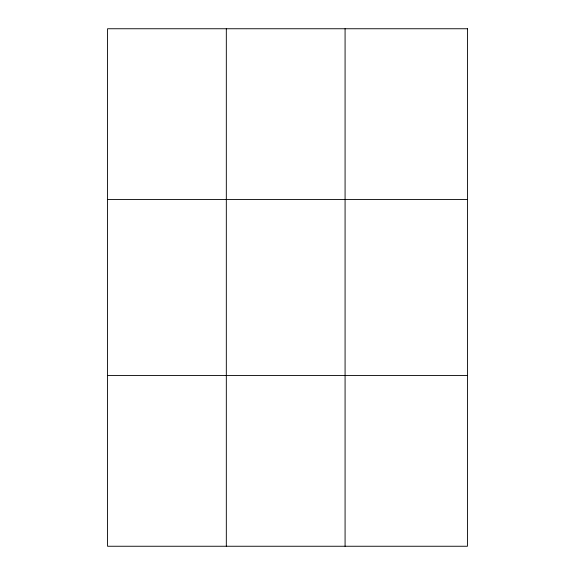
<?xml version="1.0" encoding="UTF-8"?>
<svg xmlns="http://www.w3.org/2000/svg" width="575" height="575" viewBox="0 0 575 575"><rect width="100%" height="100%" fill="white"/><g stroke="black" fill="none" stroke-linecap="round" stroke-linejoin="round"><path stroke-width="0.86" d="M226.32 28.75L226.32 546.25M345.079 28.75L345.079 546.25M107.568 199.525L467.432 199.525M107.568 375.475L467.432 375.475M467.432 28.75L467.432 546.25L107.568 546.25L107.568 28.75L467.432 28.75"/></g></svg>
